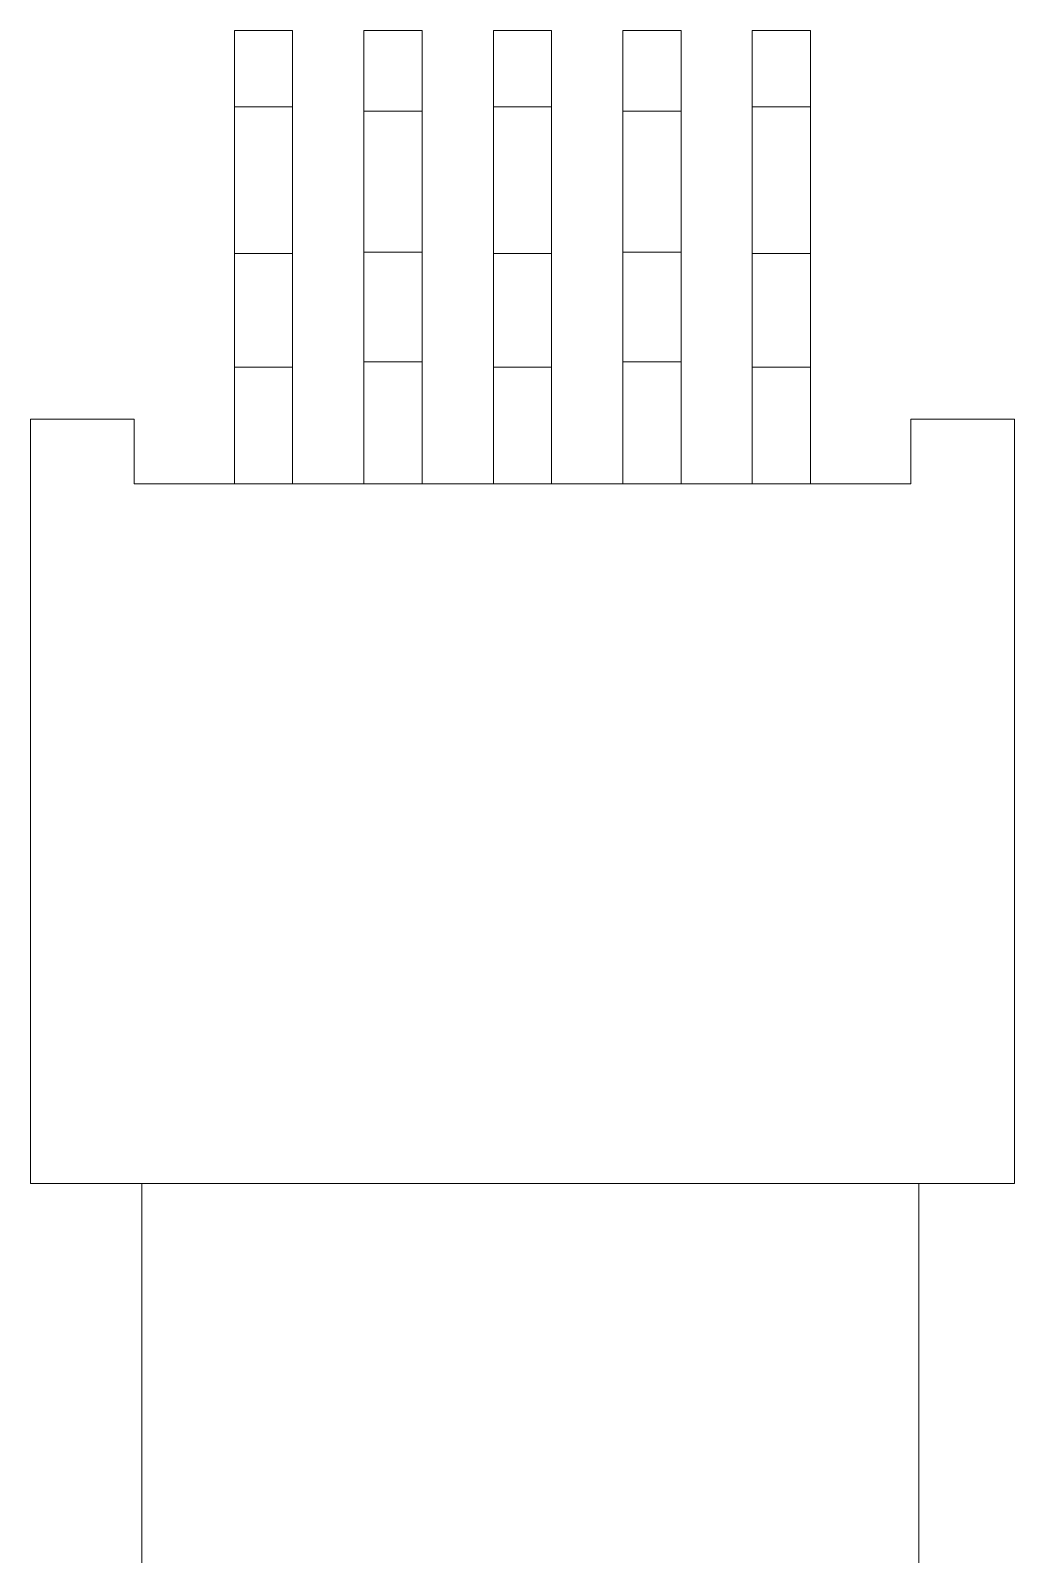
# Paper-space layout '시트4_ENG_with accessory' of a CAD drawing. Header units: inches. Extents: x 0.2 to 16.3, y 0.2 to 11.5.
# Drawn here: x 11.071 to 11.669, y 7.645 to 8.571 of the extents above; entities that cross this region are included whole.
import ezdxf

# ---------------------------------------------------------------- set-up
doc = ezdxf.new("R2010")
doc.units = ezdxf.units.IN
doc.header["$MEASUREMENT"] = 0

psp = doc.layouts.new('시트4_ENG_with accessory')

# ---------------------------------------------------------------- linework, layer by layer
at = {"color": 7, "linetype": 'Continuous', "lineweight": 18}
for p, q in [((11.23015, 8.57103), (11.19472, 8.57103)), ((11.19472, 8.52459), (11.19472, 8.57103)), ((11.23015, 8.57103), (11.23015, 8.52459)), ((11.30889, 8.57103), (11.27346, 8.57103)), ((11.27346, 8.52198), (11.27346, 8.57103)), ((11.30889, 8.57103), (11.30889, 8.52198)), ((11.38763, 8.57103), (11.3522, 8.57103)), ((11.3522, 8.52459), (11.3522, 8.57103)), ((11.38763, 8.57103), (11.38763, 8.52459)), ((11.46637, 8.57103), (11.43094, 8.57103)), ((11.43094, 8.52198), (11.43094, 8.57103)), ((11.46637, 8.57103), (11.46637, 8.52198)), ((11.54511, 8.57103), (11.50968, 8.57103)), ((11.50968, 8.52459), (11.50968, 8.57103)), ((11.54511, 8.57103), (11.54511, 8.52459)), ((11.19472, 8.52459), (11.23015, 8.52459)), ((11.19472, 8.52459), (11.19472, 8.43558)), ((11.23015, 8.43558), (11.23015, 8.52459)), ((11.27346, 8.52198), (11.30889, 8.52198)), ((11.27346, 8.52198), (11.27346, 8.4363)), ((11.30889, 8.4363), (11.30889, 8.52198)), ((11.3522, 8.52459), (11.38763, 8.52459)), ((11.3522, 8.52459), (11.3522, 8.43558)), ((11.38763, 8.43558), (11.38763, 8.52459)), ((11.43094, 8.52198), (11.46637, 8.52198)), ((11.43094, 8.52198), (11.43094, 8.4363)), ((11.46637, 8.4363), (11.46637, 8.52198)), ((11.50968, 8.52459), (11.54511, 8.52459)), ((11.50968, 8.52459), (11.50968, 8.43558)), ((11.54511, 8.43558), (11.54511, 8.52459)), ((11.23015, 8.43558), (11.19472, 8.43558)), ((11.19472, 8.43558), (11.19472, 8.36635)), ((11.23015, 8.36635), (11.23015, 8.43558)), ((11.30889, 8.4363), (11.27346, 8.4363)), ((11.27346, 8.4363), (11.27346, 8.36967)), ((11.30889, 8.36967), (11.30889, 8.4363)), ((11.38763, 8.43558), (11.3522, 8.43558)), ((11.3522, 8.43558), (11.3522, 8.36635)), ((11.38763, 8.36635), (11.38763, 8.43558)), ((11.46637, 8.4363), (11.43094, 8.4363)), ((11.43094, 8.4363), (11.43094, 8.36967)), ((11.46637, 8.36967), (11.46637, 8.4363)), ((11.54511, 8.43558), (11.50968, 8.43558)), ((11.50968, 8.43558), (11.50968, 8.36635)), ((11.54511, 8.36635), (11.54511, 8.43558)), ((11.23015, 8.36635), (11.19472, 8.36635)), ((11.19472, 8.29544), (11.19472, 8.36635)), ((11.23015, 8.36635), (11.23015, 8.29544)), ((11.30889, 8.36967), (11.27346, 8.36967)), ((11.27346, 8.29544), (11.27346, 8.36967)), ((11.30889, 8.36967), (11.30889, 8.29544)), ((11.38763, 8.36635), (11.3522, 8.36635)), ((11.3522, 8.29544), (11.3522, 8.36635)), ((11.38763, 8.36635), (11.38763, 8.29544)), ((11.46637, 8.36967), (11.43094, 8.36967)), ((11.43094, 8.29544), (11.43094, 8.36967)), ((11.46637, 8.36967), (11.46637, 8.29544)), ((11.54511, 8.36635), (11.50968, 8.36635)), ((11.50968, 8.29544), (11.50968, 8.36635)), ((11.54511, 8.36635), (11.54511, 8.29544)), ((11.07071, 7.87024), (11.07071, 8.33481)), ((11.07071, 8.33481), (11.1337, 8.33481)), ((11.1337, 8.33481), (11.1337, 8.29544)), ((11.60614, 8.29544), (11.60614, 8.33481)), ((11.60614, 8.33481), (11.66913, 8.33481)), ((11.66913, 8.33481), (11.66913, 7.87024)), ((11.1337, 8.29544), (11.60614, 8.29544)), ((11.07071, 7.87024), (11.66913, 7.87024)), ((11.13842, 7.87024), (11.13842, 7.42572)), ((11.61086, 7.53694), (11.61086, 7.87024))]:
    psp.add_line(p, q, dxfattribs=at)

doc.saveas('drawing.dxf')
